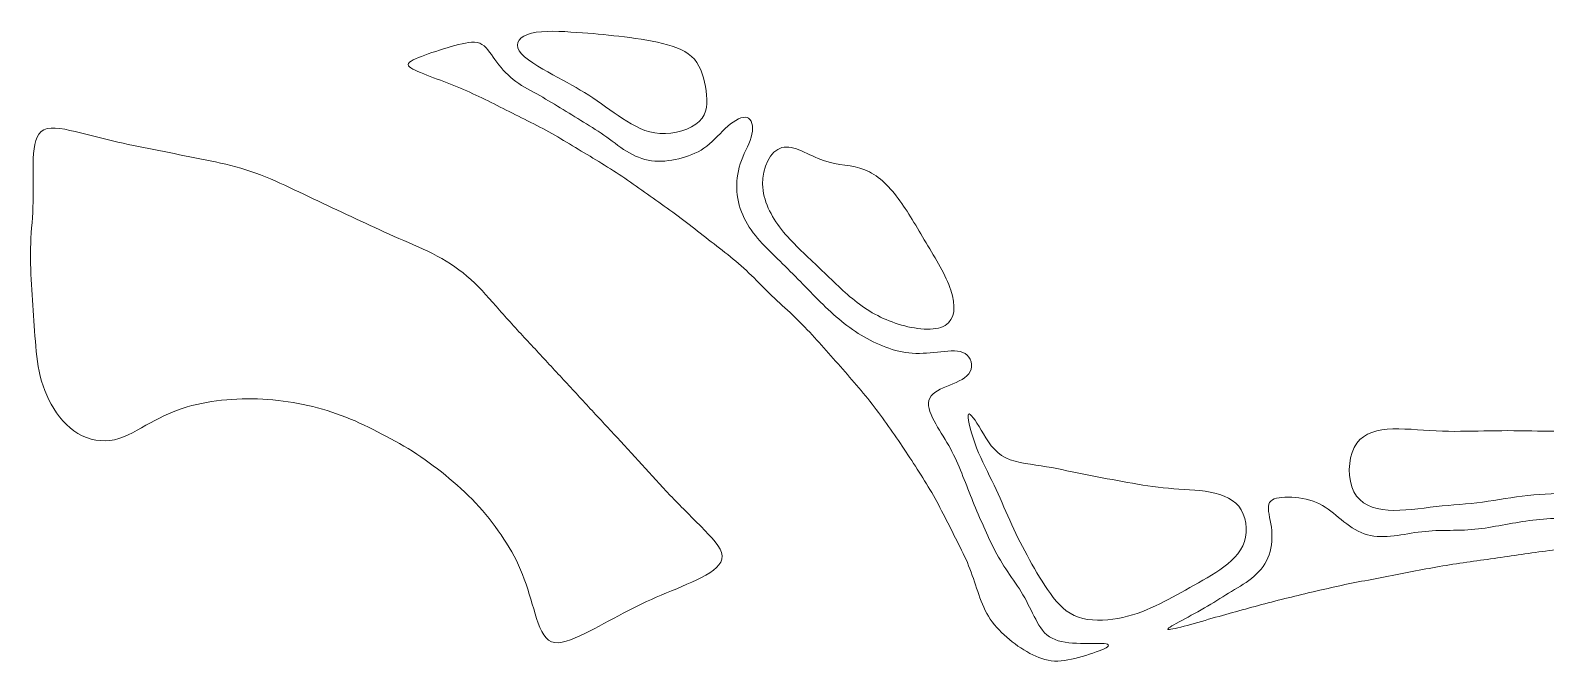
# Model space of a CAD drawing. Header units: inches. Extents: x 36 to 79.2, y 17.3 to 55.9.
# Drawn here: x 74 to 76.107, y 49.63 to 50.508 of the extents above; entities that cross this region are included whole.
import ezdxf

# ---------------------------------------------------------------- set-up
doc = ezdxf.new("R2010")
doc.units = ezdxf.units.IN
doc.layers.add('13_CONCEPT_ICON', color=7, linetype='Continuous', lineweight=15)

# ---------------------------------------------------------------- blocks, each defined once
blk = doc.blocks.new('CONCEPT_ICON_04_NAUTILUS')
at = {"layer": '13_CONCEPT_ICON'}
for points, knots in [([(47.247, 35.929), (47.248, 35.95), (47.297, 35.97), (47.358, 35.992), (47.419, 36.014), (47.493, 36.038), (47.559, 36.056), (47.625, 36.074), (47.683, 36.087), (47.725, 36.071), (47.768, 36.054), (47.794, 36.008), (47.827, 35.962), (47.861, 35.915), (47.901, 35.867), (47.949, 35.829), (47.997, 35.791), (48.052, 35.763), (48.106, 35.733), (48.16, 35.703), (48.212, 35.671), (48.264, 35.64), (48.316, 35.608), (48.368, 35.576), (48.42, 35.544), (48.472, 35.512), (48.524, 35.48), (48.574, 35.444), (48.624, 35.408), (48.673, 35.368), (48.726, 35.338), (48.779, 35.308), (48.835, 35.288), (48.895, 35.283), (48.955, 35.279), (49.018, 35.289), (49.078, 35.305), (49.137, 35.322), (49.193, 35.345), (49.243, 35.383), (49.293, 35.422), (49.337, 35.476), (49.384, 35.517), (49.431, 35.558), (49.481, 35.585), (49.512, 35.575), (49.543, 35.565), (49.556, 35.517), (49.545, 35.463), (49.533, 35.409), (49.498, 35.349), (49.475, 35.288), (49.452, 35.227), (49.441, 35.165), (49.443, 35.103), (49.445, 35.042), (49.459, 34.98), (49.483, 34.924), (49.508, 34.867), (49.542, 34.816), (49.583, 34.768), (49.623, 34.72), (49.67, 34.676), (49.716, 34.631), (49.761, 34.586), (49.807, 34.541), (49.852, 34.495), (49.897, 34.45), (49.941, 34.403), (49.986, 34.358), (50.031, 34.313), (50.077, 34.268), (50.125, 34.228), (50.173, 34.187), (50.223, 34.151), (50.275, 34.12), (50.327, 34.088), (50.382, 34.061), (50.439, 34.04), (50.496, 34.018), (50.555, 34.003), (50.617, 33.999), (50.68, 33.995), (50.745, 34.003), (50.808, 34.009), (50.871, 34.016), (50.932, 34.022), (50.97, 33.997), (51.009, 33.972), (51.025, 33.917), (51.004, 33.876), (50.983, 33.835), (50.925, 33.809), (50.867, 33.785), (50.809, 33.761), (50.752, 33.739), (50.733, 33.699), (50.713, 33.66), (50.733, 33.603), (50.762, 33.547), (50.791, 33.491), (50.829, 33.437), (50.86, 33.382), (50.891, 33.328), (50.916, 33.273), (50.939, 33.218), (50.961, 33.162), (50.983, 33.106), (51.005, 33.049), (51.028, 32.993), (51.052, 32.937), (51.076, 32.881), (51.1, 32.826), (51.124, 32.77), (51.151, 32.716), (51.178, 32.661), (51.208, 32.608), (51.242, 32.557), (51.275, 32.506), (51.312, 32.456), (51.345, 32.404), (51.377, 32.351), (51.404, 32.294), (51.431, 32.24), (51.459, 32.187), (51.487, 32.135), (51.533, 32.104), (51.579, 32.073), (51.643, 32.063), (51.714, 32.06), (51.785, 32.057), (51.863, 32.062), (51.9, 32.058), (51.938, 32.054), (51.936, 32.042), (51.9, 32.024), (51.863, 32.006), (51.793, 31.982), (51.728, 31.965), (51.663, 31.948), (51.603, 31.937), (51.546, 31.943), (51.489, 31.95), (51.435, 31.973), (51.382, 32.004), (51.328, 32.035), (51.277, 32.073), (51.23, 32.116), (51.184, 32.159), (51.144, 32.207), (51.114, 32.26), (51.085, 32.313), (51.066, 32.371), (51.047, 32.428), (51.028, 32.486), (51.008, 32.543), (50.985, 32.599), (50.961, 32.655), (50.933, 32.709), (50.906, 32.763), (50.878, 32.818), (50.851, 32.872), (50.823, 32.926), (50.795, 32.981), (50.766, 33.034), (50.735, 33.087), (50.704, 33.139), (50.671, 33.191), (50.638, 33.243), (50.605, 33.294), (50.571, 33.345), (50.537, 33.396), (50.503, 33.447), (50.468, 33.498), (50.431, 33.548), (50.395, 33.598), (50.358, 33.647), (50.319, 33.696), (50.28, 33.744), (50.239, 33.792), (50.198, 33.84), (50.157, 33.887), (50.115, 33.934), (50.073, 33.982), (50.031, 34.029), (49.989, 34.076), (49.947, 34.122), (49.904, 34.168), (49.861, 34.212), (49.817, 34.255), (49.772, 34.298), (49.724, 34.339), (49.678, 34.383), (49.632, 34.427), (49.588, 34.474), (49.542, 34.519), (49.497, 34.563), (49.45, 34.604), (49.401, 34.644), (49.353, 34.683), (49.304, 34.72), (49.255, 34.758), (49.206, 34.796), (49.157, 34.835), (49.108, 34.873), (49.059, 34.91), (49.009, 34.947), (48.959, 34.983), (48.909, 35.019), (48.859, 35.054), (48.808, 35.089), (48.758, 35.125), (48.708, 35.161), (48.657, 35.195), (48.606, 35.228), (48.554, 35.26), (48.502, 35.292), (48.45, 35.323), (48.397, 35.355), (48.345, 35.386), (48.293, 35.418), (48.241, 35.449), (48.187, 35.479), (48.134, 35.508), (48.08, 35.536), (48.025, 35.563), (47.971, 35.59), (47.916, 35.618), (47.862, 35.645), (47.808, 35.673), (47.754, 35.7), (47.7, 35.725), (47.645, 35.75), (47.591, 35.774), (47.531, 35.797), (47.472, 35.821), (47.407, 35.844), (47.351, 35.867), (47.295, 35.889), (47.247, 35.909), (47.247, 35.929)], [0, 0, 0, 0, 0.0125, 0.0125, 0.0125, 0.025, 0.025, 0.025, 0.0375, 0.0375, 0.0375, 0.05, 0.05, 0.05, 0.0625, 0.0625, 0.0625, 0.075, 0.075, 0.075, 0.0875, 0.0875, 0.0875, 0.1, 0.1, 0.1, 0.1125, 0.1125, 0.1125, 0.125, 0.125, 0.125, 0.1375, 0.1375, 0.1375, 0.15, 0.15, 0.15, 0.1625, 0.1625, 0.1625, 0.175, 0.175, 0.175, 0.1875, 0.1875, 0.1875, 0.2, 0.2, 0.2, 0.2125, 0.2125, 0.2125, 0.225, 0.225, 0.225, 0.2375, 0.2375, 0.2375, 0.25, 0.25, 0.25, 0.2625, 0.2625, 0.2625, 0.275, 0.275, 0.275, 0.2875, 0.2875, 0.2875, 0.3, 0.3, 0.3, 0.3125, 0.3125, 0.3125, 0.325, 0.325, 0.325, 0.3375, 0.3375, 0.3375, 0.35, 0.35, 0.35, 0.3625, 0.3625, 0.3625, 0.375, 0.375, 0.375, 0.3875, 0.3875, 0.3875, 0.4, 0.4, 0.4, 0.4125, 0.4125, 0.4125, 0.425, 0.425, 0.425, 0.4375, 0.4375, 0.4375, 0.45, 0.45, 0.45, 0.4625, 0.4625, 0.4625, 0.475, 0.475, 0.475, 0.4875, 0.4875, 0.4875, 0.5, 0.5, 0.5, 0.5125, 0.5125, 0.5125, 0.525, 0.525, 0.525, 0.5375, 0.5375, 0.5375, 0.55, 0.55, 0.55, 0.5625, 0.5625, 0.5625, 0.575, 0.575, 0.575, 0.5875, 0.5875, 0.5875, 0.6, 0.6, 0.6, 0.6125, 0.6125, 0.6125, 0.625, 0.625, 0.625, 0.6375, 0.6375, 0.6375, 0.65, 0.65, 0.65, 0.6625, 0.6625, 0.6625, 0.675, 0.675, 0.675, 0.6875, 0.6875, 0.6875, 0.7, 0.7, 0.7, 0.7125, 0.7125, 0.7125, 0.725, 0.725, 0.725, 0.7375, 0.7375, 0.7375, 0.75, 0.75, 0.75, 0.7625, 0.7625, 0.7625, 0.775, 0.775, 0.775, 0.7875, 0.7875, 0.7875, 0.8, 0.8, 0.8, 0.8125, 0.8125, 0.8125, 0.825, 0.825, 0.825, 0.8375, 0.8375, 0.8375, 0.85, 0.85, 0.85, 0.8625, 0.8625, 0.8625, 0.875, 0.875, 0.875, 0.8875, 0.8875, 0.8875, 0.9, 0.9, 0.9, 0.9125, 0.9125, 0.9125, 0.925, 0.925, 0.925, 0.9375, 0.9375, 0.9375, 0.95, 0.95, 0.95, 0.9625, 0.9625, 0.9625, 0.975, 0.975, 0.975, 0.9875, 0.9875, 0.9875, 1, 1, 1, 1]), ([(49.16, 35.964), (49.208, 35.91), (49.228, 35.83), (49.238, 35.753), (49.249, 35.677), (49.249, 35.602), (49.193, 35.549), (49.137, 35.495), (49.025, 35.462), (48.93, 35.468), (48.835, 35.474), (48.757, 35.518), (48.68, 35.568), (48.604, 35.619), (48.529, 35.676), (48.454, 35.724), (48.379, 35.772), (48.305, 35.812), (48.215, 35.861), (48.126, 35.91), (48.022, 35.968), (47.989, 36.021), (47.956, 36.073), (47.993, 36.119), (48.072, 36.139), (48.151, 36.158), (48.271, 36.151), (48.374, 36.144), (48.476, 36.137), (48.561, 36.129), (48.656, 36.118), (48.752, 36.107), (48.858, 36.092), (48.948, 36.07), (49.038, 36.048), (49.113, 36.018), (49.16, 35.964)], [0, 0, 0, 0, 0.083333, 0.083333, 0.083333, 0.166667, 0.166667, 0.166667, 0.25, 0.25, 0.25, 0.333333, 0.333333, 0.333333, 0.416667, 0.416667, 0.416667, 0.5, 0.5, 0.5, 0.583333, 0.583333, 0.583333, 0.666667, 0.666667, 0.666667, 0.75, 0.75, 0.75, 0.833333, 0.833333, 0.833333, 0.916667, 0.916667, 0.916667, 1, 1, 1, 1]), ([(48.205, 32.07), (48.15, 32.092), (48.122, 32.171), (48.096, 32.257), (48.07, 32.343), (48.045, 32.436), (48.011, 32.52), (47.978, 32.605), (47.936, 32.682), (47.887, 32.757), (47.838, 32.832), (47.783, 32.905), (47.721, 32.973), (47.66, 33.04), (47.592, 33.103), (47.522, 33.162), (47.452, 33.221), (47.379, 33.276), (47.304, 33.325), (47.229, 33.375), (47.151, 33.418), (47.072, 33.459), (46.993, 33.5), (46.913, 33.539), (46.831, 33.572), (46.749, 33.604), (46.664, 33.63), (46.577, 33.65), (46.49, 33.669), (46.401, 33.683), (46.309, 33.69), (46.218, 33.696), (46.125, 33.696), (46.034, 33.688), (45.943, 33.68), (45.854, 33.665), (45.769, 33.64), (45.684, 33.614), (45.604, 33.578), (45.524, 33.534), (45.445, 33.49), (45.366, 33.439), (45.283, 33.421), (45.201, 33.403), (45.114, 33.419), (45.04, 33.463), (44.966, 33.507), (44.905, 33.579), (44.861, 33.658), (44.817, 33.737), (44.79, 33.823), (44.774, 33.911), (44.759, 33.999), (44.754, 34.091), (44.748, 34.182), (44.742, 34.274), (44.735, 34.366), (44.729, 34.458), (44.724, 34.551), (44.721, 34.644), (44.724, 34.735), (44.728, 34.826), (44.738, 34.916), (44.74, 35.012), (44.742, 35.108), (44.737, 35.212), (44.741, 35.301), (44.745, 35.391), (44.758, 35.466), (44.812, 35.493), (44.867, 35.519), (44.961, 35.496), (45.057, 35.472), (45.152, 35.448), (45.248, 35.424), (45.341, 35.403), (45.434, 35.382), (45.524, 35.365), (45.615, 35.347), (45.706, 35.329), (45.798, 35.31), (45.89, 35.292), (45.982, 35.273), (46.073, 35.254), (46.162, 35.226), (46.251, 35.198), (46.337, 35.161), (46.422, 35.122), (46.506, 35.083), (46.591, 35.042), (46.675, 35.002), (46.76, 34.962), (46.845, 34.922), (46.93, 34.883), (47.014, 34.844), (47.099, 34.804), (47.185, 34.766), (47.271, 34.729), (47.359, 34.693), (47.441, 34.649), (47.522, 34.605), (47.598, 34.553), (47.666, 34.491), (47.735, 34.429), (47.796, 34.357), (47.858, 34.287), (47.92, 34.216), (47.984, 34.147), (48.047, 34.079), (48.111, 34.01), (48.175, 33.942), (48.238, 33.873), (48.302, 33.805), (48.365, 33.736), (48.429, 33.667), (48.492, 33.598), (48.556, 33.53), (48.62, 33.461), (48.684, 33.392), (48.747, 33.323), (48.81, 33.255), (48.872, 33.187), (48.933, 33.118), (48.999, 33.049), (49.065, 32.98), (49.135, 32.91), (49.205, 32.84), (49.274, 32.771), (49.342, 32.701), (49.345, 32.644), (49.349, 32.586), (49.287, 32.541), (49.207, 32.5), (49.127, 32.458), (49.028, 32.42), (48.939, 32.382), (48.849, 32.344), (48.769, 32.305), (48.684, 32.261), (48.6, 32.216), (48.512, 32.167), (48.427, 32.125), (48.341, 32.083), (48.259, 32.048), (48.205, 32.07)], [0, 0, 0, 0, 0.020833, 0.020833, 0.020833, 0.041667, 0.041667, 0.041667, 0.0625, 0.0625, 0.0625, 0.083333, 0.083333, 0.083333, 0.104167, 0.104167, 0.104167, 0.125, 0.125, 0.125, 0.145833, 0.145833, 0.145833, 0.166667, 0.166667, 0.166667, 0.1875, 0.1875, 0.1875, 0.208333, 0.208333, 0.208333, 0.229167, 0.229167, 0.229167, 0.25, 0.25, 0.25, 0.270833, 0.270833, 0.270833, 0.291667, 0.291667, 0.291667, 0.3125, 0.3125, 0.3125, 0.333333, 0.333333, 0.333333, 0.354167, 0.354167, 0.354167, 0.375, 0.375, 0.375, 0.395833, 0.395833, 0.395833, 0.416667, 0.416667, 0.416667, 0.4375, 0.4375, 0.4375, 0.458333, 0.458333, 0.458333, 0.479167, 0.479167, 0.479167, 0.5, 0.5, 0.5, 0.520833, 0.520833, 0.520833, 0.541667, 0.541667, 0.541667, 0.5625, 0.5625, 0.5625, 0.583333, 0.583333, 0.583333, 0.604167, 0.604167, 0.604167, 0.625, 0.625, 0.625, 0.645833, 0.645833, 0.645833, 0.666667, 0.666667, 0.666667, 0.6875, 0.6875, 0.6875, 0.708333, 0.708333, 0.708333, 0.729167, 0.729167, 0.729167, 0.75, 0.75, 0.75, 0.770833, 0.770833, 0.770833, 0.791667, 0.791667, 0.791667, 0.8125, 0.8125, 0.8125, 0.833333, 0.833333, 0.833333, 0.854167, 0.854167, 0.854167, 0.875, 0.875, 0.875, 0.895833, 0.895833, 0.895833, 0.916667, 0.916667, 0.916667, 0.9375, 0.9375, 0.9375, 0.958333, 0.958333, 0.958333, 0.979167, 0.979167, 0.979167, 1, 1, 1, 1]), ([(49.745, 35.374), (49.823, 35.395), (49.926, 35.321), (50.024, 35.287), (50.122, 35.253), (50.215, 35.259), (50.299, 35.226), (50.382, 35.193), (50.457, 35.122), (50.522, 35.034), (50.588, 34.947), (50.646, 34.843), (50.709, 34.737), (50.773, 34.63), (50.842, 34.522), (50.875, 34.42), (50.908, 34.319), (50.904, 34.224), (50.836, 34.184), (50.768, 34.144), (50.635, 34.159), (50.523, 34.194), (50.41, 34.229), (50.318, 34.283), (50.232, 34.351), (50.147, 34.419), (50.067, 34.501), (49.984, 34.581), (49.901, 34.66), (49.814, 34.736), (49.743, 34.826), (49.673, 34.916), (49.618, 35.019), (49.616, 35.129), (49.615, 35.238), (49.667, 35.353), (49.745, 35.374)], [0, 0, 0, 0, 0.083333, 0.083333, 0.083333, 0.166667, 0.166667, 0.166667, 0.25, 0.25, 0.25, 0.333333, 0.333333, 0.333333, 0.416667, 0.416667, 0.416667, 0.5, 0.5, 0.5, 0.583333, 0.583333, 0.583333, 0.666667, 0.666667, 0.666667, 0.75, 0.75, 0.75, 0.833333, 0.833333, 0.833333, 0.916667, 0.916667, 0.916667, 1, 1, 1, 1]), ([(52.325, 32.155), (52.323, 32.161), (52.366, 32.185), (52.419, 32.213), (52.472, 32.242), (52.534, 32.275), (52.591, 32.309), (52.647, 32.342), (52.698, 32.375), (52.751, 32.407), (52.803, 32.439), (52.857, 32.469), (52.902, 32.508), (52.947, 32.548), (52.982, 32.595), (53.002, 32.652), (53.022, 32.709), (53.025, 32.775), (53.017, 32.836), (53.009, 32.897), (52.989, 32.954), (53, 32.989), (53.01, 33.023), (53.052, 33.034), (53.108, 33.037), (53.165, 33.039), (53.237, 33.031), (53.297, 33.01), (53.356, 32.989), (53.402, 32.954), (53.449, 32.916), (53.496, 32.877), (53.543, 32.836), (53.597, 32.809), (53.65, 32.783), (53.709, 32.772), (53.769, 32.773), (53.829, 32.774), (53.89, 32.786), (53.952, 32.796), (54.014, 32.806), (54.076, 32.812), (54.14, 32.814), (54.203, 32.816), (54.268, 32.814), (54.331, 32.818), (54.394, 32.822), (54.455, 32.831), (54.515, 32.842), (54.576, 32.853), (54.636, 32.864), (54.696, 32.874), (54.757, 32.883), (54.819, 32.89), (54.882, 32.894), (54.945, 32.897), (55.009, 32.897), (55.073, 32.897), (55.137, 32.897), (55.202, 32.896), (55.266, 32.896), (55.33, 32.896), (55.394, 32.896), (55.458, 32.897), (55.523, 32.897), (55.587, 32.897), (55.651, 32.896), (55.715, 32.896), (55.78, 32.895), (55.844, 32.896), (55.907, 32.897), (55.97, 32.9), (56.033, 32.907), (56.095, 32.913), (56.156, 32.922), (56.216, 32.936), (56.275, 32.951), (56.332, 32.972), (56.383, 33.004), (56.433, 33.037), (56.476, 33.082), (56.523, 33.124), (56.57, 33.167), (56.622, 33.207), (56.674, 33.228), (56.726, 33.248), (56.779, 33.249), (56.825, 33.226), (56.87, 33.203), (56.909, 33.157), (56.955, 33.119), (57.002, 33.082), (57.057, 33.053), (57.115, 33.035), (57.174, 33.017), (57.236, 33.009), (57.3, 33.005), (57.363, 33.002), (57.428, 33.002), (57.492, 33.003), (57.557, 33.004), (57.62, 33.005), (57.683, 33.011), (57.745, 33.017), (57.806, 33.026), (57.866, 33.038), (57.926, 33.05), (57.985, 33.065), (58.044, 33.08), (58.103, 33.095), (58.162, 33.111), (58.22, 33.127), (58.279, 33.143), (58.337, 33.16), (58.395, 33.177), (58.453, 33.195), (58.51, 33.215), (58.567, 33.236), (58.624, 33.257), (58.68, 33.28), (58.736, 33.303), (58.792, 33.326), (58.848, 33.35), (58.903, 33.377), (58.958, 33.404), (59.011, 33.433), (59.066, 33.461), (59.12, 33.488), (59.174, 33.513), (59.233, 33.532), (59.291, 33.551), (59.353, 33.564), (59.411, 33.588), (59.469, 33.613), (59.522, 33.648), (59.551, 33.696), (59.58, 33.744), (59.584, 33.804), (59.571, 33.863), (59.559, 33.922), (59.53, 33.979), (59.503, 34.037), (59.477, 34.095), (59.453, 34.154), (59.443, 34.215), (59.434, 34.277), (59.439, 34.342), (59.467, 34.391), (59.495, 34.44), (59.545, 34.475), (59.581, 34.47), (59.618, 34.465), (59.639, 34.42), (59.654, 34.364), (59.668, 34.307), (59.674, 34.238), (59.688, 34.175), (59.703, 34.112), (59.725, 34.056), (59.751, 34.001), (59.777, 33.947), (59.807, 33.894), (59.839, 33.841), (59.87, 33.789), (59.903, 33.737), (59.938, 33.686), (59.973, 33.635), (60.01, 33.584), (60.051, 33.536), (60.092, 33.488), (60.137, 33.442), (60.184, 33.402), (60.232, 33.361), (60.283, 33.326), (60.334, 33.291), (60.386, 33.256), (60.437, 33.223), (60.488, 33.189), (60.539, 33.155), (60.59, 33.12), (60.641, 33.087), (60.693, 33.053), (60.746, 33.022), (60.8, 32.993), (60.853, 32.965), (60.908, 32.938), (60.964, 32.912), (61.019, 32.887), (61.075, 32.862), (61.131, 32.839), (61.187, 32.816), (61.243, 32.793), (61.3, 32.773), (61.357, 32.753), (61.415, 32.736), (61.474, 32.721), (61.533, 32.705), (61.593, 32.692), (61.653, 32.681), (61.714, 32.67), (61.775, 32.66), (61.836, 32.652), (61.898, 32.644), (61.96, 32.638), (62.023, 32.634), (62.086, 32.63), (62.151, 32.629), (62.215, 32.631), (62.279, 32.632), (62.342, 32.636), (62.404, 32.644), (62.465, 32.652), (62.525, 32.665), (62.584, 32.68), (62.643, 32.696), (62.701, 32.714), (62.757, 32.736), (62.814, 32.758), (62.869, 32.783), (62.923, 32.812), (62.977, 32.841), (63.029, 32.873), (63.08, 32.907), (63.131, 32.942), (63.18, 32.978), (63.229, 33.018), (63.277, 33.058), (63.323, 33.101), (63.369, 33.146), (63.415, 33.191), (63.461, 33.237), (63.502, 33.285), (63.544, 33.332), (63.583, 33.381), (63.617, 33.432), (63.652, 33.482), (63.682, 33.534), (63.709, 33.592), (63.735, 33.649), (63.758, 33.711), (63.778, 33.772), (63.799, 33.832), (63.817, 33.89), (63.842, 33.906), (63.867, 33.921), (63.899, 33.895), (63.922, 33.847), (63.945, 33.8), (63.958, 33.733), (63.952, 33.671), (63.946, 33.609), (63.919, 33.552), (63.89, 33.497), (63.861, 33.443), (63.829, 33.39), (63.795, 33.339), (63.762, 33.287), (63.728, 33.236), (63.691, 33.186), (63.655, 33.136), (63.615, 33.087), (63.573, 33.04), (63.53, 32.993), (63.485, 32.949), (63.437, 32.909), (63.389, 32.869), (63.339, 32.833), (63.287, 32.799), (63.235, 32.766), (63.182, 32.736), (63.128, 32.707), (63.074, 32.679), (63.02, 32.652), (62.964, 32.628), (62.909, 32.604), (62.853, 32.584), (62.793, 32.567), (62.733, 32.551), (62.669, 32.539), (62.608, 32.518), (62.548, 32.498), (62.49, 32.469), (62.47, 32.429), (62.449, 32.389), (62.466, 32.337), (62.506, 32.297), (62.546, 32.257), (62.608, 32.229), (62.669, 32.206), (62.729, 32.182), (62.789, 32.162), (62.851, 32.138), (62.914, 32.113), (62.979, 32.084), (63.02, 32.063), (63.061, 32.042), (63.078, 32.029), (63.055, 32.033), (63.032, 32.037), (62.969, 32.059), (62.907, 32.082), (62.845, 32.105), (62.783, 32.129), (62.725, 32.152), (62.667, 32.174), (62.612, 32.195), (62.555, 32.216), (62.499, 32.236), (62.442, 32.255), (62.384, 32.274), (62.327, 32.293), (62.269, 32.313), (62.211, 32.331), (62.153, 32.349), (62.095, 32.365), (62.036, 32.381), (61.977, 32.396), (61.918, 32.411), (61.859, 32.426), (61.8, 32.44), (61.741, 32.455), (61.682, 32.47), (61.623, 32.484), (61.563, 32.497), (61.503, 32.51), (61.443, 32.522), (61.383, 32.534), (61.324, 32.548), (61.264, 32.561), (61.206, 32.576), (61.149, 32.597), (61.092, 32.618), (61.037, 32.645), (60.983, 32.672), (60.928, 32.699), (60.873, 32.726), (60.819, 32.752), (60.764, 32.779), (60.71, 32.806), (60.656, 32.834), (60.602, 32.863), (60.549, 32.894), (60.497, 32.925), (60.444, 32.957), (60.392, 32.989), (60.341, 33.022), (60.289, 33.055), (60.238, 33.09), (60.189, 33.127), (60.139, 33.164), (60.091, 33.204), (60.041, 33.24), (59.99, 33.276), (59.937, 33.307), (59.881, 33.331), (59.824, 33.354), (59.764, 33.369), (59.704, 33.373), (59.643, 33.376), (59.582, 33.369), (59.522, 33.365), (59.462, 33.36), (59.402, 33.358), (59.343, 33.353), (59.284, 33.348), (59.226, 33.339), (59.173, 33.315), (59.119, 33.291), (59.07, 33.25), (59.019, 33.215), (58.968, 33.18), (58.915, 33.15), (58.86, 33.124), (58.804, 33.099), (58.748, 33.078), (58.691, 33.057), (58.634, 33.036), (58.577, 33.015), (58.52, 32.993), (58.464, 32.971), (58.407, 32.948), (58.349, 32.931), (58.291, 32.914), (58.231, 32.902), (58.169, 32.898), (58.107, 32.893), (58.042, 32.895), (57.977, 32.896), (57.913, 32.897), (57.848, 32.898), (57.784, 32.898), (57.72, 32.898), (57.656, 32.898), (57.591, 32.898), (57.527, 32.899), (57.463, 32.9), (57.399, 32.897), (57.336, 32.894), (57.274, 32.888), (57.211, 32.883), (57.149, 32.878), (57.086, 32.873), (57.023, 32.871), (56.959, 32.869), (56.895, 32.87), (56.831, 32.868), (56.768, 32.865), (56.706, 32.859), (56.644, 32.853), (56.581, 32.848), (56.518, 32.844), (56.456, 32.839), (56.393, 32.834), (56.331, 32.828), (56.269, 32.823), (56.206, 32.818), (56.143, 32.814), (56.081, 32.81), (56.018, 32.805), (55.956, 32.798), (55.894, 32.793), (55.831, 32.788), (55.768, 32.784), (55.706, 32.778), (55.644, 32.772), (55.582, 32.765), (55.52, 32.758), (55.458, 32.751), (55.397, 32.744), (55.335, 32.736), (55.273, 32.729), (55.212, 32.722), (55.15, 32.715), (55.089, 32.707), (55.027, 32.699), (54.965, 32.691), (54.904, 32.684), (54.842, 32.676), (54.781, 32.668), (54.72, 32.659), (54.659, 32.65), (54.598, 32.641), (54.536, 32.632), (54.475, 32.623), (54.414, 32.615), (54.353, 32.606), (54.292, 32.597), (54.231, 32.588), (54.17, 32.578), (54.109, 32.568), (54.049, 32.557), (53.989, 32.545), (53.929, 32.533), (53.869, 32.521), (53.808, 32.51), (53.748, 32.499), (53.688, 32.487), (53.627, 32.476), (53.567, 32.464), (53.508, 32.452), (53.448, 32.439), (53.388, 32.425), (53.329, 32.412), (53.27, 32.398), (53.21, 32.384), (53.151, 32.369), (53.092, 32.355), (53.032, 32.34), (52.974, 32.324), (52.915, 32.309), (52.858, 32.293), (52.8, 32.277), (52.742, 32.261), (52.684, 32.245), (52.621, 32.227), (52.559, 32.209), (52.491, 32.189), (52.433, 32.174), (52.375, 32.159), (52.328, 32.148), (52.325, 32.155)], [0, 0, 0, 0, 0.00625, 0.00625, 0.00625, 0.0125, 0.0125, 0.0125, 0.01875, 0.01875, 0.01875, 0.025, 0.025, 0.025, 0.03125, 0.03125, 0.03125, 0.0375, 0.0375, 0.0375, 0.04375, 0.04375, 0.04375, 0.05, 0.05, 0.05, 0.05625, 0.05625, 0.05625, 0.0625, 0.0625, 0.0625, 0.06875, 0.06875, 0.06875, 0.075, 0.075, 0.075, 0.08125, 0.08125, 0.08125, 0.0875, 0.0875, 0.0875, 0.09375, 0.09375, 0.09375, 0.1, 0.1, 0.1, 0.10625, 0.10625, 0.10625, 0.1125, 0.1125, 0.1125, 0.11875, 0.11875, 0.11875, 0.125, 0.125, 0.125, 0.13125, 0.13125, 0.13125, 0.1375, 0.1375, 0.1375, 0.14375, 0.14375, 0.14375, 0.15, 0.15, 0.15, 0.15625, 0.15625, 0.15625, 0.1625, 0.1625, 0.1625, 0.16875, 0.16875, 0.16875, 0.175, 0.175, 0.175, 0.18125, 0.18125, 0.18125, 0.1875, 0.1875, 0.1875, 0.19375, 0.19375, 0.19375, 0.2, 0.2, 0.2, 0.20625, 0.20625, 0.20625, 0.2125, 0.2125, 0.2125, 0.21875, 0.21875, 0.21875, 0.225, 0.225, 0.225, 0.23125, 0.23125, 0.23125, 0.2375, 0.2375, 0.2375, 0.24375, 0.24375, 0.24375, 0.25, 0.25, 0.25, 0.25625, 0.25625, 0.25625, 0.2625, 0.2625, 0.2625, 0.26875, 0.26875, 0.26875, 0.275, 0.275, 0.275, 0.28125, 0.28125, 0.28125, 0.2875, 0.2875, 0.2875, 0.29375, 0.29375, 0.29375, 0.3, 0.3, 0.3, 0.30625, 0.30625, 0.30625, 0.3125, 0.3125, 0.3125, 0.31875, 0.31875, 0.31875, 0.325, 0.325, 0.325, 0.33125, 0.33125, 0.33125, 0.3375, 0.3375, 0.3375, 0.34375, 0.34375, 0.34375, 0.35, 0.35, 0.35, 0.35625, 0.35625, 0.35625, 0.3625, 0.3625, 0.3625, 0.36875, 0.36875, 0.36875, 0.375, 0.375, 0.375, 0.38125, 0.38125, 0.38125, 0.3875, 0.3875, 0.3875, 0.39375, 0.39375, 0.39375, 0.4, 0.4, 0.4, 0.40625, 0.40625, 0.40625, 0.4125, 0.4125, 0.4125, 0.41875, 0.41875, 0.41875, 0.425, 0.425, 0.425, 0.43125, 0.43125, 0.43125, 0.4375, 0.4375, 0.4375, 0.44375, 0.44375, 0.44375, 0.45, 0.45, 0.45, 0.45625, 0.45625, 0.45625, 0.4625, 0.4625, 0.4625, 0.46875, 0.46875, 0.46875, 0.475, 0.475, 0.475, 0.48125, 0.48125, 0.48125, 0.4875, 0.4875, 0.4875, 0.49375, 0.49375, 0.49375, 0.5, 0.5, 0.5, 0.50625, 0.50625, 0.50625, 0.5125, 0.5125, 0.5125, 0.51875, 0.51875, 0.51875, 0.525, 0.525, 0.525, 0.53125, 0.53125, 0.53125, 0.5375, 0.5375, 0.5375, 0.54375, 0.54375, 0.54375, 0.55, 0.55, 0.55, 0.55625, 0.55625, 0.55625, 0.5625, 0.5625, 0.5625, 0.56875, 0.56875, 0.56875, 0.575, 0.575, 0.575, 0.58125, 0.58125, 0.58125, 0.5875, 0.5875, 0.5875, 0.59375, 0.59375, 0.59375, 0.6, 0.6, 0.6, 0.60625, 0.60625, 0.60625, 0.6125, 0.6125, 0.6125, 0.61875, 0.61875, 0.61875, 0.625, 0.625, 0.625, 0.63125, 0.63125, 0.63125, 0.6375, 0.6375, 0.6375, 0.64375, 0.64375, 0.64375, 0.65, 0.65, 0.65, 0.65625, 0.65625, 0.65625, 0.6625, 0.6625, 0.6625, 0.66875, 0.66875, 0.66875, 0.675, 0.675, 0.675, 0.68125, 0.68125, 0.68125, 0.6875, 0.6875, 0.6875, 0.69375, 0.69375, 0.69375, 0.7, 0.7, 0.7, 0.70625, 0.70625, 0.70625, 0.7125, 0.7125, 0.7125, 0.71875, 0.71875, 0.71875, 0.725, 0.725, 0.725, 0.73125, 0.73125, 0.73125, 0.7375, 0.7375, 0.7375, 0.74375, 0.74375, 0.74375, 0.75, 0.75, 0.75, 0.75625, 0.75625, 0.75625, 0.7625, 0.7625, 0.7625, 0.76875, 0.76875, 0.76875, 0.775, 0.775, 0.775, 0.78125, 0.78125, 0.78125, 0.7875, 0.7875, 0.7875, 0.79375, 0.79375, 0.79375, 0.8, 0.8, 0.8, 0.80625, 0.80625, 0.80625, 0.8125, 0.8125, 0.8125, 0.81875, 0.81875, 0.81875, 0.825, 0.825, 0.825, 0.83125, 0.83125, 0.83125, 0.8375, 0.8375, 0.8375, 0.84375, 0.84375, 0.84375, 0.85, 0.85, 0.85, 0.85625, 0.85625, 0.85625, 0.8625, 0.8625, 0.8625, 0.86875, 0.86875, 0.86875, 0.875, 0.875, 0.875, 0.88125, 0.88125, 0.88125, 0.8875, 0.8875, 0.8875, 0.89375, 0.89375, 0.89375, 0.9, 0.9, 0.9, 0.90625, 0.90625, 0.90625, 0.9125, 0.9125, 0.9125, 0.91875, 0.91875, 0.91875, 0.925, 0.925, 0.925, 0.93125, 0.93125, 0.93125, 0.9375, 0.9375, 0.9375, 0.94375, 0.94375, 0.94375, 0.95, 0.95, 0.95, 0.95625, 0.95625, 0.95625, 0.9625, 0.9625, 0.9625, 0.96875, 0.96875, 0.96875, 0.975, 0.975, 0.975, 0.98125, 0.98125, 0.98125, 0.9875, 0.9875, 0.9875, 0.99375, 0.99375, 0.99375, 1, 1, 1, 1]), ([(50.99, 33.584), (50.993, 33.613), (51.025, 33.572), (51.063, 33.509), (51.1, 33.447), (51.143, 33.362), (51.214, 33.316), (51.285, 33.269), (51.384, 33.261), (51.479, 33.246), (51.573, 33.232), (51.662, 33.211), (51.752, 33.193), (51.841, 33.174), (51.932, 33.158), (52.022, 33.142), (52.112, 33.126), (52.201, 33.108), (52.294, 33.099), (52.387, 33.09), (52.483, 33.089), (52.574, 33.076), (52.664, 33.062), (52.749, 33.037), (52.799, 32.976), (52.848, 32.914), (52.863, 32.818), (52.837, 32.74), (52.811, 32.661), (52.746, 32.602), (52.673, 32.551), (52.6, 32.501), (52.52, 32.459), (52.443, 32.416), (52.366, 32.374), (52.291, 32.331), (52.212, 32.296), (52.132, 32.261), (52.047, 32.233), (51.957, 32.221), (51.867, 32.209), (51.772, 32.212), (51.698, 32.246), (51.624, 32.281), (51.57, 32.347), (51.521, 32.419), (51.471, 32.492), (51.426, 32.57), (51.384, 32.648), (51.342, 32.726), (51.303, 32.804), (51.268, 32.882), (51.233, 32.96), (51.201, 33.039), (51.163, 33.118), (51.125, 33.198), (51.081, 33.277), (51.047, 33.367), (51.012, 33.456), (50.987, 33.555), (50.99, 33.584)], [0, 0, 0, 0, 0.05, 0.05, 0.05, 0.1, 0.1, 0.1, 0.15, 0.15, 0.15, 0.2, 0.2, 0.2, 0.25, 0.25, 0.25, 0.3, 0.3, 0.3, 0.35, 0.35, 0.35, 0.4, 0.4, 0.4, 0.45, 0.45, 0.45, 0.5, 0.5, 0.5, 0.55, 0.55, 0.55, 0.6, 0.6, 0.6, 0.65, 0.65, 0.65, 0.7, 0.7, 0.7, 0.75, 0.75, 0.75, 0.8, 0.8, 0.8, 0.85, 0.85, 0.85, 0.9, 0.9, 0.9, 0.95, 0.95, 0.95, 1, 1, 1, 1]), ([(55.641, 33.099), (55.593, 33.04), (55.486, 33.043), (55.377, 33.047), (55.268, 33.052), (55.155, 33.058), (55.046, 33.06), (54.938, 33.062), (54.834, 33.06), (54.732, 33.049), (54.629, 33.037), (54.528, 33.017), (54.428, 33.004), (54.327, 32.991), (54.226, 32.986), (54.119, 32.974), (54.012, 32.962), (53.898, 32.943), (53.797, 32.95), (53.697, 32.957), (53.61, 32.991), (53.568, 33.073), (53.526, 33.156), (53.529, 33.288), (53.571, 33.369), (53.613, 33.451), (53.693, 33.482), (53.792, 33.491), (53.891, 33.499), (54.008, 33.485), (54.119, 33.48), (54.229, 33.474), (54.333, 33.478), (54.438, 33.48), (54.544, 33.482), (54.651, 33.482), (54.757, 33.48), (54.862, 33.478), (54.966, 33.474), (55.076, 33.48), (55.186, 33.486), (55.301, 33.503), (55.402, 33.491), (55.502, 33.48), (55.587, 33.44), (55.634, 33.36), (55.68, 33.28), (55.69, 33.159), (55.641, 33.099)], [0, 0, 0, 0, 0.0625, 0.0625, 0.0625, 0.125, 0.125, 0.125, 0.1875, 0.1875, 0.1875, 0.25, 0.25, 0.25, 0.3125, 0.3125, 0.3125, 0.375, 0.375, 0.375, 0.4375, 0.4375, 0.4375, 0.5, 0.5, 0.5, 0.5625, 0.5625, 0.5625, 0.625, 0.625, 0.625, 0.6875, 0.6875, 0.6875, 0.75, 0.75, 0.75, 0.8125, 0.8125, 0.8125, 0.875, 0.875, 0.875, 0.9375, 0.9375, 0.9375, 1, 1, 1, 1])]:
    blk.add_open_spline(points, degree=3, knots=knots, dxfattribs=at)

msp = doc.modelspace()

# ---------------------------------------------------------------- block references
at = {"layer": '13_CONCEPT_ICON', "xscale": 0.2080061633611232, "yscale": 0.2080061633611232, "zscale": 0.2080061633611232}
msp.add_blockref('CONCEPT_ICON_04_NAUTILUS', (64.6973, 42.9869), dxfattribs=at)

doc.saveas('drawing.dxf')
